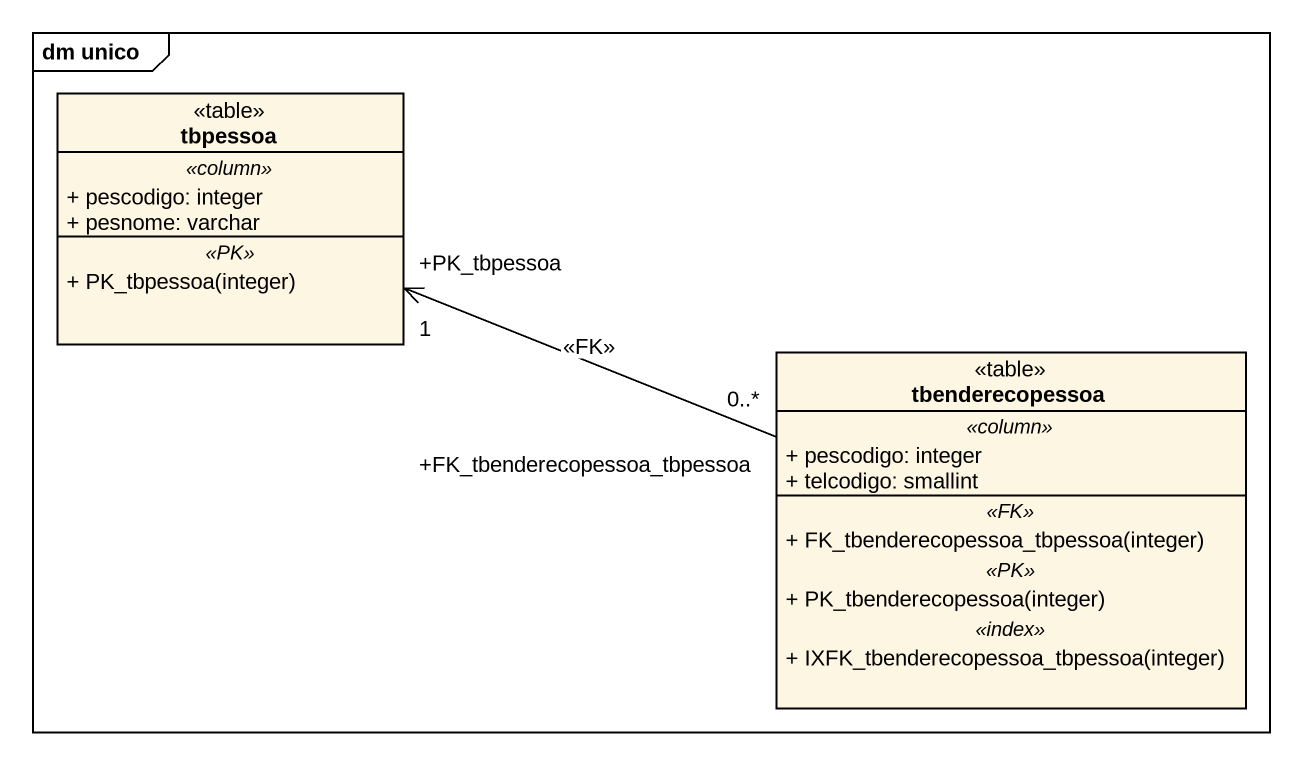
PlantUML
@startuml
mainframe dm unico
hide circle
hide empty members
skinparam classAttributeIconSize 0
class tbpessoa <<table>> {
  .. <<column>> ..
  + pescodigo: integer
  + pesnome: varchar
  .. <<PK>> ..
  + PK_tbpessoa(integer)
}
class tbenderecopessoa <<table>> {
  .. <<column>> ..
  + pescodigo: integer
  + telcodigo: smallint
  .. <<FK>> ..
  + FK_tbenderecopessoa_tbpessoa(integer)
  .. <<PK>> ..
  + PK_tbenderecopessoa(integer)
  .. <<index>> ..
  + IXFK_tbenderecopessoa_tbpessoa(integer)
}
tbenderecopessoa "+FK_tbenderecopessoa_tbpessoa\n0..*" -left-> "+PK_tbpessoa\n1" tbpessoa : <<FK>>
@enduml
